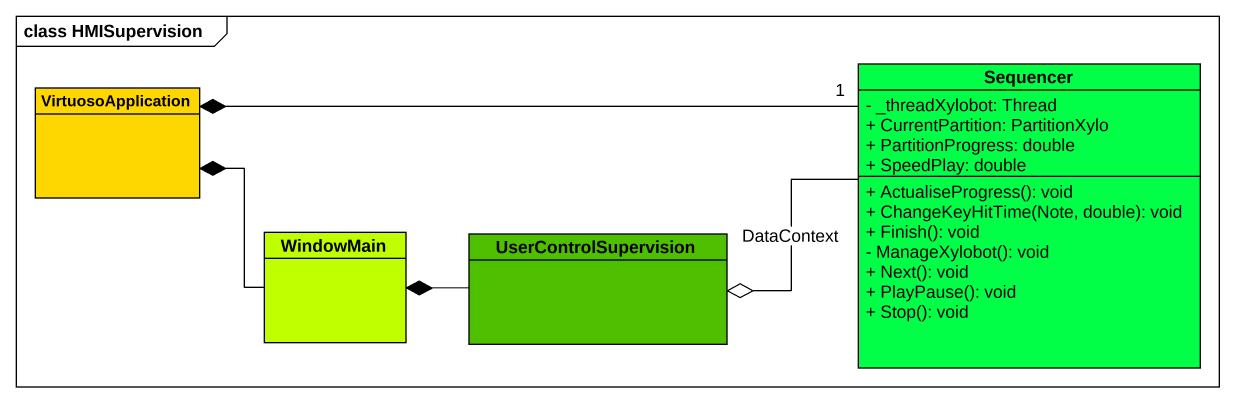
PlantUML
@startuml
mainframe class HMISupervision
hide circle
hide empty members
skinparam classAttributeIconSize 0
class VirtuosoApplication #FFD700
class Sequencer #00FF46 {
  - _threadXylobot: Thread
  + CurrentPartition: PartitionXylo
  + PartitionProgress: double
  + SpeedPlay: double
  + ActualiseProgress(): void
  + ChangeKeyHitTime(Note, double): void
  + Finish(): void
  - ManageXylobot(): void
  + Next(): void
  + PlayPause(): void
  + Stop(): void
}
class WindowMain #C0FF00
class UserControlSupervision #4EC000
Sequencer "1" -left-* VirtuosoApplication
Sequencer -left-o UserControlSupervision : DataContext
WindowMain -up-* VirtuosoApplication
UserControlSupervision -left-* WindowMain
@enduml
